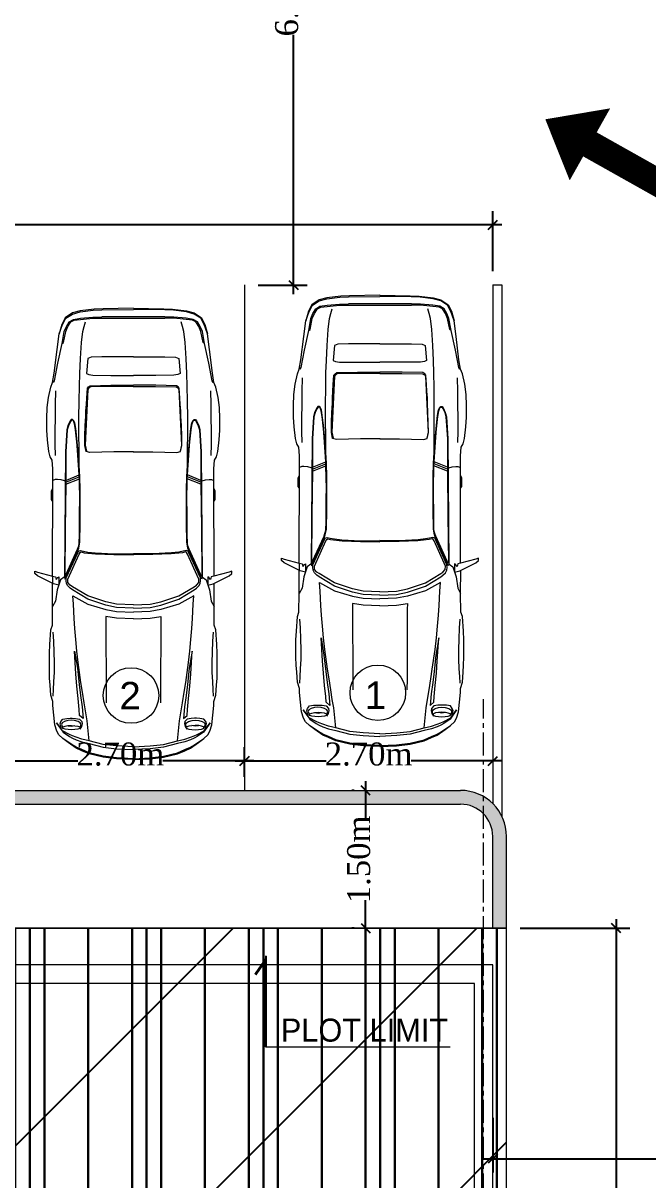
# Model space of a CAD drawing. Header units: millimetres. Extents: x -9083 to 924194, y -232449 to 321637.
# Drawn here: x 651279 to 658074, y 248360 to 260947 of the extents above; entities that cross this region are included whole.
import ezdxf

# ---------------------------------------------------------------- set-up
doc = ezdxf.new("R2010")
doc.units = ezdxf.units.MM
doc.header["$LTSCALE"] = 400
doc.header["$MEASUREMENT"] = 0
doc.header["$PDMODE"] = 3
doc.linetypes.add('CENTER', pattern=[2, 1.25, -0.25, 0.25, -0.25])
doc.linetypes.add('HIDDEN', pattern=[0.375, 0.25, -0.125])
doc.layers.get('0').update_dxf_attribs({"lineweight": 0, "true_color": 0xff1414})
doc.layers.get('Defpoints').update_dxf_attribs({"color": 8, "lineweight": 5})
for name, color, linetype, lineweight in [('A-TEXT', 7, 'Continuous', 0), ('AR-AXIS', 252, 'CENTER', 20), ('AR-dim-in', 134, 'Continuous', 0), ('AR-Parapet', 2, 'Continuous', 18), ('AR-PlotLimit', 30, 'HIDDEN', 0), ('AR-WALL', 1, 'Continuous', 30), ('DIM-OUT', 3, 'Continuous', 5), ('HATCH', 15, 'Continuous', 0), ('LANDSCAPE', 251, 'Continuous', 0), ('P-Furniture', 8, 'Continuous', 5), ('P-visible0', 111, 'Continuous', 18)]:
    doc.layers.add(name, color=color, linetype=linetype, lineweight=lineweight)
doc.layers.add('HACH', color=8, linetype='Continuous')
doc.styles.add('FIRAS TEXT', font='arial.ttf')
doc.styles.add('ms-100', font='simplex.shx', dxfattribs={"width": 0.8})
doc.styles.add('ROMAN', font='times.ttf')
doc.styles.get("Standard").update_dxf_attribs({"font": 'GOTHIC.TTF', "height": 220})
doc.dimstyles.new('ms-100', dxfattribs={"dimtxt": 0.4, "dimasz": 0.1, "dimexe": 0.1, "dimexo": 0.1, "dimgap": 0, "dimtad": 0, "dimdec": 0, "dimlfac": 100, "dimdsep": 46, "dimtxsty": 'ms-100', "dimblk": 'OPEN90', "dimcen": 0.15, "dimdle": 0.1, "dimse1": 1, "dimse2": 1, "dimclrd": 250, "dimclre": 250, "dimadec": 0, "dimazin": 0, "dimtfac": 1, "dimtdec": 0, "dimtix": 1, "dimtmove": 1, "dimatfit": 3, "dimldrblk": 'ARCHTICK', "dimfxl": 1, "dimtolj": 1, "dimtzin": 0, "dimlwd": -1, "dimlwe": -1, "dimarcsym": 0})
doc.dimstyles.new('SITE DIM', dxfattribs={"dimscale": 0, "dimtxt": 250, "dimasz": 100, "dimexe": 150, "dimexo": 150, "dimgap": 0, "dimtad": 0, "dimlfac": 0.001, "dimzin": 0, "dimdsep": 46, "dimtxsty": 'ROMAN', "dimblk": 'OBLIQUE', "dimcen": 150, "dimdle": 100, "dimclrd": 1, "dimclre": 1, "dimclrt": 3, "dimadec": 0, "dimazin": 0, "dimtfac": 100, "dimtix": 1, "dimtofl": 0, "dimtmove": 0, "dimatfit": 0, "dimldrblk": 'OBLIQUE', "dimfxl": 150, "dimtvp": 0.285714, "dimtolj": 1, "dimtzin": 0, "dimarcsym": 0})

# ---------------------------------------------------------------- blocks, each defined once
blk = doc.blocks.new('GRIDE.2')
at = {"layer": 'AR-WALL', "linetype": 'Continuous'}
h = blk.add_hatch(dxfattribs=at)
h.set_pattern_fill('PLASTI', color=251, scale=0.2, angle=90)
h.set_pattern_definition([(90, (0, 0), (-1.27, 8e-17), []), (90, (-0.1588, 1e-17), (-1.27, 8e-17), []), (90, (-0.3175, 2e-17), (-1.27, 8e-17), []), (90, (-0.7938, 5e-17), (-1.27, 8e-17), [])])
h.paths.add_polyline_path([(114992.907, -15219.108), (114944.007, -15219.108), (114944.007, -15227.727), (114992.907, -15227.727)])
h.paths.add_polyline_path([(114944.007, -15228.127), (114992.907, -15228.127), (114992.907, -15236.645), (114944.007, -15236.645)])
at = {"layer": 'AR-dim-in', "linetype": 'Continuous'}
blk.add_lwpolyline([(114992.907, -15219.108), (114944.007, -15219.108), (114944.007, -15236.645), (114992.907, -15236.645)], close=True, dxfattribs=at)
at = {"layer": 'AR-Parapet', "color": 1, "linetype": 'Continuous'}
for points in [[(114992.757, -15219.508), (114944.157, -15219.508), (114944.157, -15236.245), (114992.757, -15236.245)], [(114992.557, -15219.708), (114944.357, -15219.708), (114944.357, -15236.045), (114992.557, -15236.045)]]:
    blk.add_lwpolyline(points, close=True, dxfattribs=at)
blk = doc.blocks.new('_Oblique')
at = {"color": 0, "linetype": 'ByBlock', "lineweight": -2}
blk.add_line((-0.5, -0.5), (0.5, 0.5), dxfattribs=at)
blk = doc.blocks.new('*D196')
at = {"layer": 'Defpoints', "color": 0, "transparency": 16777216}
for p in [(656387, 249186), (662387, 249186), (662387, 248590)]:
    blk.add_point(p, dxfattribs=at)
at = {"layer": 'DIM-OUT', "color": 1, "lineweight": -2, "transparency": 16777216}
for p, q in [((656387, 249036), (656387, 248440)), ((662387, 249036), (662387, 248440)), ((656287, 248590), (658929, 248590)), ((662487, 248590), (659845, 248590))]:
    blk.add_line(p, q, dxfattribs=at)
at = {"layer": 'DIM-OUT', "color": 1, "lineweight": -2, "transparency": 16777216, "xscale": 100, "yscale": 100, "zscale": 100, "rotation": 180}
blk.add_blockref('_Oblique', (656387, 248590), dxfattribs=at)
at = {"layer": 'DIM-OUT', "color": 1, "lineweight": -2, "transparency": 16777216, "xscale": 100, "yscale": 100, "zscale": 100}
blk.add_blockref('_Oblique', (662387, 248590), dxfattribs=at)
at = {"layer": 'DIM-OUT', "color": 3, "transparency": 16777216, "insert": (659387, 248663), "char_height": 250, "attachment_point": 5, "style": 'ROMAN'}
blk.add_mtext('\\A1;6.00m', dxfattribs=at)
blk = doc.blocks.new('*D219')
at = {"layer": 'Defpoints', "color": 0, "transparency": 16777216}
for p in [(656537, 251098), (657729, 251098), (656537, 233561)]:
    blk.add_point(p, dxfattribs=at)
at = {"layer": 'DIM-OUT', "color": 1, "lineweight": -2, "transparency": 16777216}
for p, q in [((657729, 251198), (657729, 242865)), ((656687, 251098), (657879, 251098)), ((657729, 233461), (657729, 241793)), ((656687, 233561), (657879, 233561))]:
    blk.add_line(p, q, dxfattribs=at)
at = {"layer": 'DIM-OUT', "color": 1, "lineweight": -2, "transparency": 16777216, "xscale": 100, "yscale": 100, "zscale": 100}
for p, rotation in [((657729, 251098), 90), ((657729, 233561), 270)]:
    blk.add_blockref('_Oblique', p, dxfattribs=dict(at, rotation=rotation))
at = {"layer": 'DIM-OUT', "color": 3, "transparency": 16777216, "insert": (657656, 242329), "char_height": 250, "attachment_point": 5, "rotation": 90, "style": 'ROMAN'}
blk.add_mtext('\\A1;17.54m', dxfattribs=at)
blk = doc.blocks.new('CAR-10P')
at = {"layer": 'P-Furniture', "linetype": 'ByBlock'}
for p, q in [((-1.432, 1.5723), (-1.3635, 1.7093)), ((-1.3324, 1.7093), (-1.367, 1.5789)), ((-1.3635, 1.7093), (-1.3436, 1.7319)), ((-1.3436, 1.7319), (-1.3238, 1.7319)), ((-1.3238, 1.7319), (-1.3324, 1.7093)), ((-2.4358, 1.5781), (-2.3817, 1.5949)), ((-2.3817, 1.5949), (-2.2961, 1.5999)), ((-2.2961, 1.5999), (-2.2361, 1.6046)), ((-2.2361, 1.6046), (-2.168, 1.6073)), ((-2.168, 1.6073), (-2.1022, 1.6073)), ((-2.1022, 1.6073), (-2.0224, 1.6073)), ((-2.0224, 1.6073), (-1.9481, 1.6027)), ((-1.9481, 1.6027), (-1.8228, 1.5949)), ((-1.8228, 1.5949), (-1.7854, 1.5817)), ((-1.7854, 1.5817), (-1.6258, 1.5793)), ((-1.6258, 1.5793), (-1.4285, 1.5797)), ((-0.7275, 1.5785), (-0.7131, 1.5898)), ((-0.7131, 1.5898), (-0.6392, 1.5898)), ((-0.6392, 1.5898), (-0.6162, 1.5785)), ((-0.45, 1.5781), (-0.3768, 1.5836)), ((-0.3768, 1.5836), (-0.348, 1.6007)), ((-0.348, 1.6007), (-0.3025, 1.612)), ((-0.3025, 1.612), (-0.2028, 1.6237)), ((-0.2028, 1.6237), (-0.1199, 1.6291)), ((-0.1199, 1.6291), (-0.0203, 1.6291)), ((-0.0203, 1.6291), (0.0739, 1.6264)), ((0.0739, 1.6264), (0.1595, 1.6151)), ((0.1595, 1.6151), (0.2479, 1.5953)), ((0.2479, 1.5953), (0.288, 1.5789)), ((-2.8067, 1.4127), (-2.7526, 1.4925)), ((-2.7869, 1.4466), (-2.7526, 1.4925)), ((-2.7526, 1.4925), (-2.7211, 1.5268)), ((-2.6985, 1.4902), (-2.7355, 1.4357)), ((-2.7211, 1.5268), (-2.69, 1.5439)), ((-2.7184, 1.4357), (-2.6868, 1.4952)), ((-2.618, 1.5451), (-2.6985, 1.4902)), ((-2.69, 1.5439), (-2.6355, 1.561)), ((-2.6868, 1.4952), (-2.618, 1.5451)), ((-2.6728, 1.5038), (-2.6499, 1.5096)), ((-2.6717, 1.4727), (-2.6658, 1.4894)), ((-2.6658, 1.4894), (-2.6584, 1.4952)), ((-2.6316, 1.5034), (-2.6584, 1.4952)), ((-2.6584, 1.4952), (-2.6518, 1.4894)), ((-2.6518, 1.4894), (-2.6456, 1.4727)), ((-2.6499, 1.5096), (-2.6269, 1.5151)), ((-2.6355, 1.561), (-2.4701, 1.5781)), ((-2.6172, 1.4968), (-2.6316, 1.5034)), ((-2.6269, 1.5151), (-2.6078, 1.5081)), ((-2.6059, 1.477), (-2.6172, 1.4968)), ((-2.6078, 1.5081), (-2.5853, 1.4925)), ((-2.5853, 1.4925), (-2.5794, 1.4583)), ((-2.4701, 1.5781), (-2.4358, 1.5781)), ((-2.3903, 1.5743), (-2.3334, 1.5715)), ((-2.3334, 1.5715), (-2.2677, 1.5676)), ((-2.2677, 1.5676), (-2.1851, 1.5637)), ((-2.1851, 1.5637), (-2.1022, 1.563)), ((-2.1022, 1.563), (-2.0151, 1.5669)), ((-2.0151, 1.5669), (-1.9197, 1.5696)), ((-1.9197, 1.5696), (-1.8446, 1.575)), ((-1.5803, 1.5552), (-1.6258, 1.5793)), ((-1.4834, 1.54), (-1.5803, 1.5552)), ((-1.3977, 1.5112), (-1.4834, 1.54)), ((-1.4433, 1.5268), (-1.432, 1.5723)), ((-1.3721, 1.5268), (-1.4433, 1.5268)), ((-1.3748, 1.4805), (-1.3977, 1.5112)), ((-1.3728, 1.5552), (-1.395, 1.5493)), ((-1.395, 1.5493), (-1.3783, 1.5357)), ((-1.3783, 1.5357), (-1.3721, 1.5268)), ((-1.367, 1.5789), (-1.3728, 1.5552)), ((-1.367, 1.5793), (-0.5508, 1.5778)), ((-0.7334, 1.5785), (-0.7275, 1.5785)), ((-0.6162, 1.5785), (-0.5851, 1.5785)), ((-0.5535, 1.4781), (-0.545, 1.5069)), ((-0.5508, 1.5778), (-0.45, 1.5781)), ((-0.5422, 1.5564), (-0.5508, 1.5778)), ((-0.545, 1.5069), (-0.5422, 1.5388)), ((-0.5422, 1.5388), (-0.5422, 1.5564)), ((-0.3375, 1.5546), (-0.2433, 1.5577)), ((-0.2433, 1.5577), (-0.1266, 1.5577)), ((-0.1266, 1.5577), (-0.0152, 1.5546)), ((-0.0152, 1.5546), (0.1, 1.5546)), ((0.1, 1.5546), (0.2156, 1.5515)), ((0.288, 1.5789), (0.3678, 1.5649)), ((0.288, 1.5711), (0.302, 1.5634)), ((0.302, 1.5634), (0.4522, 1.5349)), ((0.3678, 1.5649), (0.5674, 1.5416)), ((0.4522, 1.5349), (0.6188, 1.4972)), ((0.5674, 1.5416), (0.7013, 1.5237)), ((0.6188, 1.4972), (0.7216, 1.4797)), ((0.6188, 1.4972), (0.6274, 1.4875)), ((0.6274, 1.4875), (0.7216, 1.468)), ((0.7013, 1.5237), (0.7811, 1.496)), ((0.7828, 1.5013), (0.7013, 1.5237)), ((0.7811, 1.496), (0.8348, 1.4672)), ((0.8383, 1.4727), (0.7828, 1.5013)), ((-2.834, 1.3785), (-2.7869, 1.4466)), ((-2.8254, 1.3785), (-2.8067, 1.4127)), ((-2.7499, 1.4104), (-2.7639, 1.3789)), ((-2.7355, 1.4357), (-2.7499, 1.4104)), ((-2.7413, 1.3789), (-2.7297, 1.4104)), ((-2.7297, 1.4104), (-2.7184, 1.4357)), ((-2.6771, 1.4182), (-2.6759, 1.4478)), ((-2.6759, 1.389), (-2.6771, 1.4182)), ((-2.6759, 1.4478), (-2.6717, 1.4727)), ((-2.6717, 1.3637), (-2.6759, 1.389)), ((-2.6425, 1.4478), (-2.6464, 1.4182)), ((-2.6464, 1.4182), (-2.6413, 1.3894)), ((-2.6456, 1.4727), (-2.6417, 1.4501)), ((-2.6425, 1.389), (-2.6452, 1.3656)), ((-2.6398, 1.4182), (-2.6425, 1.389)), ((-2.6417, 1.4501), (-2.6398, 1.4182)), ((-2.5981, 1.4482), (-2.6059, 1.477)), ((-2.6059, 1.3625), (-2.5981, 1.3913)), ((-2.5954, 1.4197), (-2.5981, 1.4482)), ((-2.5981, 1.3913), (-2.5954, 1.4197)), ((-2.5794, 1.3839), (-2.5853, 1.3497)), ((-2.5794, 1.4583), (-2.5783, 1.4299)), ((-2.5783, 1.4127), (-2.5794, 1.3839)), ((-2.5783, 1.4299), (-2.5783, 1.4127)), ((-2.1995, 1.38), (-2.0053, 1.3929)), ((-2.0053, 1.3929), (-2.1509, 1.3684)), ((-1.9053, 1.3812), (-1.8115, 1.3898)), ((-1.8115, 1.3898), (-1.7286, 1.3956)), ((-1.7286, 1.3956), (-1.6052, 1.4011)), ((-1.6052, 1.4011), (-1.5332, 1.4069)), ((-1.5332, 1.4069), (-1.604, 1.2788)), ((-1.5624, 1.2788), (-1.4834, 1.4096)), ((-1.5336, 1.2788), (-1.4557, 1.4096)), ((-1.4834, 1.4096), (-1.4698, 1.4283)), ((-1.4698, 1.4283), (-1.4491, 1.4497)), ((-1.4557, 1.4096), (-1.4433, 1.4283)), ((-1.4491, 1.4497), (-1.4277, 1.4614)), ((-1.4433, 1.4283), (-1.4203, 1.4482)), ((-1.4277, 1.4614), (-1.4051, 1.4633)), ((-1.4203, 1.4482), (-1.3911, 1.4501)), ((-1.4051, 1.4633), (-1.3806, 1.4626)), ((-1.3911, 1.4501), (-1.1775, 1.3532)), ((-1.3748, 1.4781), (-1.3907, 1.4723)), ((-1.3907, 1.4723), (-1.3686, 1.4649)), ((-1.3806, 1.4626), (-1.1658, 1.3649)), ((-0.3052, 1.4699), (-1.3748, 1.4781)), ((-1.3623, 1.4754), (-1.3709, 1.4723)), ((-1.3709, 1.4723), (-1.3483, 1.4649)), ((-1.3686, 1.4649), (-1.156, 1.368)), ((-0.9579, 1.4711), (-1.3623, 1.4754)), ((-1.3483, 1.4649), (-1.1358, 1.368)), ((-0.5819, 1.4668), (-0.9579, 1.4711)), ((-0.5535, 1.4668), (-0.5819, 1.4668)), ((-0.5819, 1.4668), (-0.5356, 1.3512)), ((-0.5652, 1.4668), (-0.5189, 1.352)), ((-0.5535, 1.4668), (-0.5535, 1.4781)), ((-0.3052, 1.4672), (-0.5535, 1.4668)), ((-0.5485, 1.4668), (-0.5025, 1.3528)), ((-0.1172, 1.4575), (-0.3052, 1.4699)), ((-0.1168, 1.454), (-0.3052, 1.4672)), ((-0.1951, 1.3761), (-0.1164, 1.3839)), ((-0.1876, 1.3732), (-0.1058, 1.3826)), ((-0.0806, 1.4485), (-0.1172, 1.4575)), ((-0.0822, 1.4443), (-0.1168, 1.454)), ((-0.1164, 1.3839), (-0.0654, 1.3921)), ((-0.1058, 1.3826), (-0.0572, 1.3909)), ((-0.0456, 1.4264), (-0.0822, 1.4443)), ((-0.0417, 1.4295), (-0.0806, 1.4485)), ((-0.0654, 1.3921), (-0.0409, 1.4011)), ((-0.0572, 1.3909), (-0.0366, 1.4011)), ((-0.0355, 1.4178), (-0.0456, 1.4264)), ((-0.03, 1.4205), (-0.0417, 1.4295)), ((-0.0409, 1.4011), (-0.0351, 1.4084)), ((-0.0366, 1.4011), (-0.0289, 1.4088)), ((-0.0351, 1.4084), (-0.0355, 1.4178)), ((-0.0289, 1.4088), (-0.03, 1.4205)), ((0.7216, 1.4797), (0.764, 1.4622)), ((0.7216, 1.468), (0.764, 1.4505)), ((0.764, 1.4622), (0.8041, 1.438)), ((0.764, 1.4505), (0.8041, 1.4248)), ((0.8041, 1.438), (0.8255, 1.4026)), ((0.8041, 1.4248), (0.8185, 1.3956)), ((0.8185, 1.3956), (0.8347, 1.2368)), ((0.8255, 1.4026), (0.8364, 1.3423)), ((0.8348, 1.4672), (0.8714, 1.4096)), ((0.88, 1.4096), (0.8383, 1.4727)), ((0.8714, 1.4096), (0.8893, 1.345)), ((0.8979, 1.345), (0.88, 1.4096)), ((-2.8822, 1.2672), (-2.8554, 1.3298)), ((-2.8737, 1.2672), (-2.8468, 1.3298)), ((-2.8554, 1.3298), (-2.834, 1.3785)), ((-2.8468, 1.3298), (-2.8254, 1.3785)), ((-2.7795, 1.3302), (-2.7954, 1.2676)), ((-2.7639, 1.3789), (-2.7795, 1.3302)), ((-2.7725, 1.2676), (-2.7569, 1.3302)), ((-2.7725, 1.2676), (-2.602, 1.2855)), ((-2.7569, 1.3302), (-2.7413, 1.3789)), ((-2.6499, 1.3326), (-2.6728, 1.347)), ((-2.6658, 1.3481), (-2.6717, 1.3637)), ((-2.6584, 1.3431), (-2.6658, 1.3481)), ((-2.6514, 1.3485), (-2.6584, 1.3431)), ((-2.6584, 1.3431), (-2.6401, 1.3384)), ((-2.6452, 1.3656), (-2.6514, 1.3485)), ((-2.6269, 1.3271), (-2.6499, 1.3326)), ((-2.6401, 1.3384), (-2.6316, 1.3368)), ((-2.6316, 1.3368), (-2.6172, 1.3442)), ((-2.6078, 1.3294), (-2.6269, 1.3271)), ((-2.6172, 1.3442), (-2.6059, 1.3625)), ((-2.5853, 1.3497), (-2.6078, 1.3294)), ((-2.602, 1.2855), (-2.5315, 1.2971)), ((-2.5802, 1.3182), (-2.5545, 1.3493)), ((-2.4825, 1.3283), (-2.5802, 1.3182)), ((-2.5545, 1.3493), (-2.5039, 1.3536)), ((-2.5315, 1.2971), (-2.4471, 1.3104)), ((-2.5039, 1.3536), (-2.4113, 1.3625)), ((-2.3848, 1.3407), (-2.4825, 1.3283)), ((-2.4471, 1.3104), (-2.3552, 1.324)), ((-2.4113, 1.3625), (-2.3054, 1.3726)), ((-2.2902, 1.352), (-2.3848, 1.3407)), ((-2.3552, 1.324), (-2.2727, 1.3376)), ((-2.3054, 1.3726), (-2.1995, 1.38)), ((-2.1509, 1.3684), (-2.2902, 1.352)), ((-2.2727, 1.3376), (-2.1022, 1.3606)), ((-2.1022, 1.3606), (-2.0053, 1.3719)), ((-2.0053, 1.3719), (-1.9053, 1.3812)), ((-1.1775, 1.3532), (-1.1646, 1.3454)), ((-1.1662, 1.3115), (-1.1763, 1.2138)), ((-1.1595, 1.3349), (-1.1662, 1.3115)), ((-1.1658, 1.3649), (-1.1529, 1.3582)), ((-1.1646, 1.3454), (-1.1595, 1.3349)), ((-1.1529, 1.3146), (-1.1599, 1.2788)), ((-1.156, 1.368), (-1.1416, 1.3625)), ((-1.1529, 1.3582), (-1.1475, 1.3415)), ((-1.1475, 1.3415), (-1.1529, 1.3146)), ((-1.1416, 1.3625), (-1.1261, 1.3571)), ((-1.1358, 1.368), (-1.1214, 1.3625)), ((-1.1261, 1.3571), (-1.0766, 1.3481)), ((-1.1214, 1.3625), (-1.1058, 1.3571)), ((-1.1058, 1.3571), (-1.0848, 1.3516)), ((-1.0848, 1.3516), (-1.0113, 1.3493)), ((-1.0766, 1.3481), (-0.9128, 1.3442)), ((-1.0113, 1.3493), (-0.9132, 1.3493)), ((-0.9132, 1.3493), (-0.8092, 1.3489)), ((-0.9128, 1.3442), (-0.7334, 1.3442)), ((-0.8092, 1.3489), (-0.733, 1.3481)), ((-0.7334, 1.3442), (-0.6259, 1.3442)), ((-0.733, 1.3481), (-0.5356, 1.3512)), ((-0.6259, 1.3442), (-0.5169, 1.3471)), ((-0.5356, 1.3512), (-0.5022, 1.3528)), ((-0.5169, 1.3471), (-0.4224, 1.3536)), ((-0.5022, 1.3528), (-0.334, 1.3641)), ((-0.4224, 1.3536), (-0.334, 1.3594)), ((-0.4224, 1.3536), (-0.0145, 1.3543)), ((-0.334, 1.3641), (-0.2511, 1.3699)), ((-0.334, 1.3594), (-0.2517, 1.3677)), ((-0.311, 1.2617), (-0.3025, 1.2944)), ((-0.3025, 1.2944), (-0.2515, 1.3049)), ((-0.2476, 1.3018), (-0.2986, 1.2913)), ((-0.2517, 1.3677), (-0.1876, 1.3732)), ((-0.2515, 1.3049), (-0.1698, 1.3034)), ((-0.2511, 1.3699), (-0.1951, 1.3761)), ((0.2284, 1.28), (-0.2476, 1.3018)), ((-0.1698, 1.3034), (-0.081, 1.3006)), ((-0.081, 1.3006), (-0.0024, 1.2967)), ((-0.0145, 1.3543), (0.1311, 1.3528)), ((-0.0024, 1.2967), (0.0431, 1.2952)), ((0.0431, 1.2952), (0.1019, 1.2917)), ((0.1019, 1.2917), (0.1541, 1.2886)), ((0.1311, 1.3528), (0.2564, 1.3512)), ((0.1541, 1.2886), (0.2381, 1.2831)), ((0.2564, 1.3512), (0.3631, 1.3466)), ((0.3627, 1.289), (0.3541, 1.2707)), ((0.4915, 1.2777), (0.3627, 1.289)), ((0.3631, 1.3466), (0.4911, 1.3407)), ((0.4911, 1.3407), (0.6274, 1.3329)), ((0.6274, 1.3329), (0.7216, 1.3209)), ((0.7216, 1.3209), (0.764, 1.3111)), ((0.764, 1.3111), (0.8041, 1.2995)), ((0.8364, 1.3423), (0.8434, 1.2356)), ((0.8893, 1.345), (0.9033, 1.2325)), ((0.9127, 1.224), (0.8979, 1.345)), ((-2.9122, 1.1473), (-2.8822, 1.2672)), ((-2.9036, 1.1473), (-2.8737, 1.2672)), ((-2.7954, 1.2676), (-2.8254, 1.1477)), ((-2.8024, 1.1477), (-2.7725, 1.2676)), ((-1.604, 1.2788), (-1.6496, 1.1247)), ((-1.6138, 1.1247), (-1.5624, 1.2788)), ((-1.585, 1.1247), (-1.5336, 1.2788)), ((-1.1763, 1.2138), (-1.1825, 1.0558)), ((-1.1673, 1.2158), (-1.1755, 1.0558)), ((-1.1599, 1.2788), (-1.1673, 1.2158)), ((-0.3056, 1.0562), (-0.311, 1.2617)), ((0.2405, 1.2703), (0.2284, 1.28)), ((0.2381, 1.2831), (0.2502, 1.273)), ((0.2494, 1.2547), (0.2405, 1.2703)), ((0.2514, 1.0788), (0.2494, 1.2547)), ((0.2502, 1.273), (0.2596, 1.2578)), ((0.2596, 1.2578), (0.2627, 1.0815)), ((0.3483, 1.236), (0.3475, 1.0815)), ((0.3541, 1.2707), (0.3483, 1.236)), ((0.5024, 1.25), (0.4915, 1.2777)), ((0.5055, 1.1586), (0.5024, 1.25)), ((0.8347, 1.2368), (0.8357, 1.1597)), ((0.8434, 1.2356), (0.8461, 1.159)), ((0.9033, 1.2325), (0.9064, 1.1582)), ((0.9158, 1.1496), (0.9127, 1.224)), ((-2.9251, 1.0332), (-2.9122, 1.1473)), ((-2.9165, 1.0332), (-2.9036, 1.1473)), ((-2.8254, 1.1477), (-2.8383, 1.0336)), ((-2.8153, 1.0336), (-2.8024, 1.1477)), ((-2.3552, 1.1224), (-2.4471, 1.1212)), ((-1.7632, 1.1243), (-2.3552, 1.1224)), ((-1.7111, 1.1247), (-1.7632, 1.1243)), ((-1.7251, 1.0332), (-1.7111, 1.1247)), ((-1.6496, 1.1247), (-1.6667, 1.0332)), ((-1.6336, 1.0332), (-1.6138, 1.1247)), ((-1.6048, 1.0332), (-1.585, 1.1247)), ((0.5055, 0.8908), (0.5055, 1.1586)), ((0.8357, 0.6219), (0.8357, 1.1597)), ((0.8461, 1.159), (0.8461, 0.6226)), ((0.9064, 1.1582), (0.9095, 0.8908)), ((0.9208, 0.8912), (0.9158, 1.1496)), ((-2.9321, 0.8908), (-2.9251, 1.0332)), ((-2.9239, 0.8908), (-2.9165, 1.0332)), ((-2.8383, 1.0336), (-2.8453, 0.8908)), ((-2.8223, 0.8908), (-2.8153, 1.0336)), ((-1.7309, 0.8908), (-1.7251, 1.0332)), ((-1.6667, 1.0332), (-1.6725, 0.8908)), ((-1.6395, 0.8908), (-1.6336, 1.0332)), ((-1.6107, 0.8908), (-1.6048, 1.0332)), ((-1.1825, 1.0558), (-1.1837, 0.8908)), ((-1.1755, 1.0558), (-1.1747, 0.8908)), ((-0.3052, 0.8904), (-0.3056, 1.0562)), ((0.2514, 0.8904), (0.2514, 1.0788)), ((0.2627, 1.0815), (0.2627, 0.8908)), ((0.3475, 1.0815), (0.3475, 0.8908)), ((-2.9321, 0.8908), (-2.9251, 0.7483)), ((-2.9321, 0.8908), (-2.9321, 0.8908)), ((-2.9239, 0.8908), (-2.9165, 0.7483)), ((-2.8383, 0.7479), (-2.8453, 0.8908)), ((-2.8223, 0.8908), (-2.8153, 0.7479)), ((-1.7309, 0.8908), (-1.7251, 0.7483)), ((-1.6667, 0.7483), (-1.6725, 0.8908)), ((-1.6395, 0.8908), (-1.6336, 0.7483)), ((-1.6107, 0.8908), (-1.6048, 0.7483)), ((-1.1825, 0.7258), (-1.1837, 0.8908)), ((-1.1755, 0.7258), (-1.1747, 0.8908)), ((-0.3052, 0.8912), (-0.3056, 0.7254)), ((0.2514, 0.8912), (0.2514, 0.7028)), ((0.2627, 0.7001), (0.2627, 0.8908)), ((0.3475, 0.7001), (0.3475, 0.8908)), ((0.5055, 0.8908), (0.5055, 0.623)), ((0.9064, 0.6234), (0.9095, 0.8908)), ((0.9208, 0.8904), (0.9158, 0.632)), ((-2.9251, 0.7483), (-2.9122, 0.6343)), ((-2.9165, 0.7483), (-2.9036, 0.6343)), ((-2.8254, 0.6339), (-2.8383, 0.7479)), ((-2.8153, 0.7479), (-2.8024, 0.6339)), ((-1.7251, 0.7483), (-1.7111, 0.6569)), ((-1.6496, 0.6569), (-1.6667, 0.7483)), ((-1.6336, 0.7483), (-1.6138, 0.6569)), ((-1.6048, 0.7483), (-1.585, 0.6569)), ((-1.1763, 0.5677), (-1.1825, 0.7258)), ((-1.1673, 0.5658), (-1.1755, 0.7258)), ((-0.3056, 0.7254), (-0.311, 0.5199)), ((0.2514, 0.7028), (0.2494, 0.5269)), ((0.2596, 0.5238), (0.2627, 0.7001)), ((0.3483, 0.5455), (0.3475, 0.7001)), ((-2.9122, 0.6343), (-2.8822, 0.5144)), ((-2.9036, 0.6343), (-2.8737, 0.5144)), ((-2.7954, 0.514), (-2.8254, 0.6339)), ((-2.8024, 0.6339), (-2.7725, 0.514)), ((-2.3552, 0.6592), (-2.4471, 0.6604)), ((-1.7632, 0.6573), (-2.3552, 0.6592)), ((-1.7111, 0.6569), (-1.7632, 0.6573)), ((-1.604, 0.5027), (-1.6496, 0.6569)), ((-1.6138, 0.6569), (-1.5624, 0.5027)), ((-1.585, 0.6569), (-1.5336, 0.5027)), ((0.5055, 0.623), (0.5024, 0.5315)), ((0.8347, 0.5448), (0.8357, 0.6219)), ((0.8434, 0.5459), (0.8461, 0.6226)), ((0.9033, 0.5491), (0.9064, 0.6234)), ((0.9158, 0.632), (0.9127, 0.5576)), ((-2.8822, 0.5144), (-2.8554, 0.4517)), ((-2.8737, 0.5144), (-2.8468, 0.4517)), ((-2.7795, 0.4514), (-2.7954, 0.514)), ((-2.7725, 0.514), (-2.602, 0.4961)), ((-2.7725, 0.514), (-2.7569, 0.4514)), ((-2.602, 0.4961), (-2.5315, 0.4844)), ((-1.5332, 0.3747), (-1.604, 0.5027)), ((-1.5624, 0.5027), (-1.4834, 0.372)), ((-1.5336, 0.5027), (-1.4557, 0.372)), ((-1.1662, 0.47), (-1.1763, 0.5677)), ((-1.1599, 0.5027), (-1.1673, 0.5658)), ((-1.1529, 0.4669), (-1.1599, 0.5027)), ((-0.311, 0.5199), (-0.3025, 0.4872)), ((0.2284, 0.5016), (-0.2476, 0.4798)), ((0.1541, 0.493), (0.2381, 0.4985)), ((0.2405, 0.5113), (0.2284, 0.5016)), ((0.2381, 0.4985), (0.2502, 0.5086)), ((0.2494, 0.5269), (0.2405, 0.5113)), ((0.2502, 0.5086), (0.2596, 0.5238)), ((0.3541, 0.5109), (0.3483, 0.5455)), ((0.3627, 0.4926), (0.3541, 0.5109)), ((0.4915, 0.5039), (0.3627, 0.4926)), ((0.5024, 0.5315), (0.4915, 0.5039)), ((0.8185, 0.386), (0.8347, 0.5448)), ((0.8364, 0.4393), (0.8434, 0.5459)), ((0.8893, 0.4366), (0.9033, 0.5491)), ((0.9127, 0.5576), (0.8979, 0.4366)), ((-2.8554, 0.4517), (-2.834, 0.4031)), ((-2.8468, 0.4517), (-2.8254, 0.4031)), ((-2.834, 0.4031), (-2.7869, 0.335)), ((-2.8254, 0.4031), (-2.8067, 0.3688)), ((-2.7639, 0.4027), (-2.7795, 0.4514)), ((-2.7499, 0.3712), (-2.7639, 0.4027)), ((-2.7569, 0.4514), (-2.7413, 0.4027)), ((-2.7413, 0.4027), (-2.7297, 0.3712)), ((-2.6717, 0.4179), (-2.6759, 0.3926)), ((-2.6499, 0.449), (-2.6728, 0.4346)), ((-2.6658, 0.4335), (-2.6717, 0.4179)), ((-2.6584, 0.4385), (-2.6658, 0.4335)), ((-2.6584, 0.4385), (-2.6401, 0.4432)), ((-2.6514, 0.4331), (-2.6584, 0.4385)), ((-2.6452, 0.4159), (-2.6514, 0.4331)), ((-2.6269, 0.4545), (-2.6499, 0.449)), ((-2.6425, 0.3926), (-2.6452, 0.4159)), ((-2.6401, 0.4432), (-2.6316, 0.4447)), ((-2.6316, 0.4447), (-2.6172, 0.4373)), ((-2.6078, 0.4521), (-2.6269, 0.4545)), ((-2.6172, 0.4373), (-2.6059, 0.4191)), ((-2.5853, 0.4319), (-2.6078, 0.4521)), ((-2.6059, 0.4191), (-2.5981, 0.3902)), ((-2.5794, 0.3976), (-2.5853, 0.4319)), ((-2.5802, 0.4634), (-2.5545, 0.4323)), ((-2.4825, 0.4533), (-2.5802, 0.4634)), ((-2.5783, 0.3688), (-2.5794, 0.3976)), ((-2.5545, 0.4323), (-2.5039, 0.428)), ((-2.5315, 0.4844), (-2.4471, 0.4712)), ((-2.5039, 0.428), (-2.4113, 0.4191)), ((-2.3848, 0.4408), (-2.4825, 0.4533)), ((-2.4471, 0.4712), (-2.3552, 0.4576)), ((-2.4113, 0.4191), (-2.3054, 0.4089)), ((-2.2902, 0.4296), (-2.3848, 0.4408)), ((-2.3552, 0.4576), (-2.2727, 0.444)), ((-2.3054, 0.4089), (-2.1995, 0.4015)), ((-2.1509, 0.4132), (-2.2902, 0.4296)), ((-2.2727, 0.444), (-2.1022, 0.421)), ((-2.1995, 0.4015), (-2.0053, 0.3887)), ((-2.0053, 0.3887), (-2.1509, 0.4132)), ((-2.1022, 0.421), (-2.0053, 0.4097)), ((-2.0053, 0.4097), (-1.9053, 0.4004)), ((-1.9053, 0.4004), (-1.8115, 0.3918)), ((-1.3911, 0.3315), (-1.1775, 0.4284)), ((-1.3806, 0.319), (-1.1658, 0.4167)), ((-1.3686, 0.3167), (-1.156, 0.4136)), ((-1.3483, 0.3167), (-1.1358, 0.4136)), ((-1.1775, 0.4284), (-1.1646, 0.4362)), ((-1.1595, 0.4467), (-1.1662, 0.47)), ((-1.1658, 0.4167), (-1.1529, 0.4233)), ((-1.1646, 0.4362), (-1.1595, 0.4467)), ((-1.156, 0.4136), (-1.1416, 0.4191)), ((-1.1475, 0.4401), (-1.1529, 0.4669)), ((-1.1529, 0.4233), (-1.1475, 0.4401)), ((-1.1416, 0.4191), (-1.1261, 0.4245)), ((-1.1358, 0.4136), (-1.1214, 0.4191)), ((-1.1261, 0.4245), (-1.0766, 0.4335)), ((-1.1214, 0.4191), (-1.1058, 0.4245)), ((-1.1058, 0.4245), (-1.0848, 0.4299)), ((-1.0848, 0.4299), (-1.0113, 0.4323)), ((-1.0766, 0.4335), (-0.9128, 0.4373)), ((-1.0113, 0.4323), (-0.9132, 0.4323)), ((-0.9132, 0.4323), (-0.8092, 0.4327)), ((-0.9128, 0.4373), (-0.7334, 0.4373)), ((-0.8092, 0.4327), (-0.733, 0.4335)), ((-0.7334, 0.4373), (-0.6259, 0.4373)), ((-0.733, 0.4335), (-0.5356, 0.4303)), ((-0.6259, 0.4373), (-0.5169, 0.4344)), ((-0.5819, 0.3147), (-0.5356, 0.4303)), ((-0.5652, 0.3147), (-0.5189, 0.4296)), ((-0.5485, 0.3147), (-0.5025, 0.4288)), ((-0.5356, 0.4303), (-0.5022, 0.4288)), ((-0.5169, 0.4344), (-0.4224, 0.428)), ((-0.5022, 0.4288), (-0.334, 0.4175)), ((-0.4224, 0.428), (-0.0145, 0.4272)), ((-0.4224, 0.428), (-0.334, 0.4222)), ((-0.334, 0.4222), (-0.2517, 0.4138)), ((-0.334, 0.4175), (-0.2511, 0.4117)), ((-0.3025, 0.4872), (-0.2515, 0.4767)), ((-0.2476, 0.4798), (-0.2986, 0.4903)), ((-0.2517, 0.4138), (-0.1876, 0.4084)), ((-0.2515, 0.4767), (-0.1698, 0.4782)), ((-0.2511, 0.4117), (-0.1951, 0.4054)), ((-0.1951, 0.4054), (-0.1164, 0.3976)), ((-0.1876, 0.4084), (-0.1058, 0.3989)), ((-0.1698, 0.4782), (-0.081, 0.4809)), ((-0.1164, 0.3976), (-0.0654, 0.3895)), ((-0.1058, 0.3989), (-0.0572, 0.3907)), ((-0.081, 0.4809), (-0.0024, 0.4848)), ((-0.0145, 0.4272), (0.1311, 0.4288)), ((-0.0024, 0.4848), (0.0431, 0.4864)), ((0.0431, 0.4864), (0.1019, 0.4899)), ((0.1019, 0.4899), (0.1541, 0.493)), ((0.1311, 0.4288), (0.2564, 0.4303)), ((0.2564, 0.4303), (0.3631, 0.435)), ((0.3631, 0.435), (0.4911, 0.4408)), ((0.4911, 0.4408), (0.6274, 0.4486)), ((0.6274, 0.4486), (0.7216, 0.4607)), ((0.7216, 0.4607), (0.764, 0.4704)), ((0.764, 0.4704), (0.8041, 0.4821)), ((0.8255, 0.379), (0.8364, 0.4393)), ((0.8714, 0.372), (0.8893, 0.4366)), ((0.8979, 0.4366), (0.88, 0.372)), ((-2.8067, 0.3688), (-2.7526, 0.2891)), ((-2.7869, 0.335), (-2.7526, 0.2891)), ((-2.7355, 0.3459), (-2.7499, 0.3712)), ((-2.6985, 0.2914), (-2.7355, 0.3459)), ((-2.7297, 0.3712), (-2.7184, 0.3459)), ((-2.7184, 0.3459), (-2.6868, 0.2863)), ((-2.6759, 0.3926), (-2.6771, 0.3634)), ((-2.6771, 0.3634), (-2.6759, 0.3338)), ((-2.6759, 0.3338), (-2.6717, 0.3089)), ((-2.6717, 0.3089), (-2.6658, 0.2922)), ((-2.6518, 0.2922), (-2.6456, 0.3089)), ((-2.6464, 0.3634), (-2.6413, 0.3922)), ((-2.6425, 0.3338), (-2.6464, 0.3634)), ((-2.6456, 0.3089), (-2.6417, 0.3315)), ((-2.6398, 0.3634), (-2.6425, 0.3926)), ((-2.6417, 0.3315), (-2.6398, 0.3634)), ((-2.6059, 0.3046), (-2.6172, 0.2848)), ((-2.5981, 0.3334), (-2.6059, 0.3046)), ((-2.5981, 0.3902), (-2.5954, 0.3618)), ((-2.5954, 0.3618), (-2.5981, 0.3334)), ((-2.5853, 0.2891), (-2.5794, 0.3233)), ((-2.5794, 0.3233), (-2.5783, 0.3517)), ((-2.5783, 0.3517), (-2.5783, 0.3688)), ((-1.8115, 0.3918), (-1.7286, 0.386)), ((-1.7286, 0.386), (-1.6052, 0.3805)), ((-1.6052, 0.3805), (-1.5332, 0.3747)), ((-1.4834, 0.372), (-1.4698, 0.3533)), ((-1.4698, 0.3533), (-1.4491, 0.3319)), ((-1.4557, 0.372), (-1.4433, 0.3533)), ((-1.4491, 0.3319), (-1.4277, 0.3202)), ((-1.4433, 0.3533), (-1.4203, 0.3334)), ((-1.4277, 0.3202), (-1.4051, 0.3182)), ((-1.4203, 0.3334), (-1.3911, 0.3315)), ((-1.4051, 0.3182), (-1.3806, 0.319)), ((-1.3748, 0.3011), (-1.3977, 0.2704)), ((-1.3907, 0.3093), (-1.3686, 0.3167)), ((-1.3748, 0.3035), (-1.3907, 0.3093)), ((-0.3052, 0.3116), (-1.3748, 0.3035)), ((-1.3709, 0.3093), (-1.3483, 0.3167)), ((-1.3623, 0.3062), (-1.3709, 0.3093)), ((-0.9579, 0.3105), (-1.3623, 0.3062)), ((-0.5819, 0.3147), (-0.9579, 0.3105)), ((-0.5535, 0.3147), (-0.5819, 0.3147)), ((-0.3052, 0.3144), (-0.5535, 0.3147)), ((-0.5535, 0.3147), (-0.5535, 0.3035)), ((-0.5535, 0.3035), (-0.545, 0.2747)), ((-0.1168, 0.3276), (-0.3052, 0.3144)), ((-0.1172, 0.3241), (-0.3052, 0.3116)), ((-0.0806, 0.333), (-0.1172, 0.3241)), ((-0.0822, 0.3373), (-0.1168, 0.3276)), ((-0.0456, 0.3552), (-0.0822, 0.3373)), ((-0.0417, 0.3521), (-0.0806, 0.333)), ((-0.0654, 0.3895), (-0.0409, 0.3805)), ((-0.0572, 0.3907), (-0.0366, 0.3805)), ((-0.0355, 0.3638), (-0.0456, 0.3552)), ((-0.03, 0.3611), (-0.0417, 0.3521)), ((-0.0409, 0.3805), (-0.0351, 0.3731)), ((-0.0366, 0.3805), (-0.0289, 0.3727)), ((-0.0351, 0.3731), (-0.0355, 0.3638)), ((-0.0289, 0.3727), (-0.03, 0.3611)), ((0.6188, 0.2844), (0.7216, 0.3019)), ((0.6274, 0.2941), (0.7216, 0.3136)), ((0.7216, 0.3136), (0.764, 0.3311)), ((0.7216, 0.3019), (0.764, 0.3194)), ((0.764, 0.3311), (0.8041, 0.3568)), ((0.764, 0.3194), (0.8041, 0.3435)), ((0.7811, 0.2855), (0.8348, 0.3144)), ((0.8383, 0.3089), (0.7828, 0.2802)), ((0.8041, 0.3568), (0.8185, 0.386)), ((0.8041, 0.3435), (0.8255, 0.379)), ((0.8348, 0.3144), (0.8714, 0.372)), ((0.88, 0.372), (0.8383, 0.3089)), ((-2.7526, 0.2891), (-2.7211, 0.2548)), ((-2.7211, 0.2548), (-2.69, 0.2377)), ((-2.618, 0.2365), (-2.6985, 0.2914)), ((-2.69, 0.2377), (-2.6355, 0.2205)), ((-2.6868, 0.2863), (-2.618, 0.2365)), ((-2.6728, 0.2778), (-2.6499, 0.2719)), ((-2.6658, 0.2922), (-2.6584, 0.2863)), ((-2.6584, 0.2863), (-2.6518, 0.2922)), ((-2.6316, 0.2782), (-2.6584, 0.2863)), ((-2.6499, 0.2719), (-2.6269, 0.2665)), ((-2.6355, 0.2205), (-2.4701, 0.2034)), ((-2.6172, 0.2848), (-2.6316, 0.2782)), ((-2.6269, 0.2665), (-2.6078, 0.2735)), ((-2.6078, 0.2735), (-2.5853, 0.2891)), ((-2.4701, 0.2034), (-2.4358, 0.2034)), ((-2.4358, 0.2034), (-2.3817, 0.1867)), ((-2.3903, 0.2073), (-2.3334, 0.21)), ((-2.3334, 0.21), (-2.2677, 0.2139)), ((-2.2677, 0.2139), (-2.1851, 0.2178)), ((-2.1851, 0.2178), (-2.1022, 0.2186)), ((-2.1022, 0.2186), (-2.0151, 0.2147)), ((-2.0151, 0.2147), (-1.9197, 0.212)), ((-1.9197, 0.212), (-1.8446, 0.2065)), ((-1.8228, 0.1867), (-1.7854, 0.1999)), ((-1.7854, 0.1999), (-1.6258, 0.2023)), ((-1.5803, 0.2264), (-1.6258, 0.2023)), ((-1.6258, 0.2023), (-1.4285, 0.2019)), ((-1.4834, 0.2416), (-1.5803, 0.2264)), ((-1.3977, 0.2704), (-1.4834, 0.2416)), ((-1.4433, 0.2548), (-1.432, 0.2093)), ((-1.3721, 0.2548), (-1.4433, 0.2548)), ((-1.432, 0.2093), (-1.3635, 0.0723)), ((-1.367, 0.2023), (-1.4285, 0.2019)), ((-1.395, 0.2322), (-1.3783, 0.2458)), ((-1.3728, 0.2264), (-1.395, 0.2322)), ((-1.3783, 0.2458), (-1.3721, 0.2548)), ((-1.367, 0.2026), (-1.3728, 0.2264)), ((-1.367, 0.2023), (-0.5508, 0.2038)), ((-1.3324, 0.0723), (-1.367, 0.2026)), ((-0.7334, 0.203), (-0.7275, 0.203)), ((-0.7275, 0.203), (-0.7131, 0.1917)), ((-0.6392, 0.1917), (-0.6162, 0.203)), ((-0.6162, 0.203), (-0.5851, 0.203)), ((-0.5422, 0.2252), (-0.5508, 0.2038)), ((-0.5508, 0.2038), (-0.45, 0.2034)), ((-0.545, 0.2747), (-0.5422, 0.2427)), ((-0.5422, 0.2427), (-0.5422, 0.2252)), ((-0.45, 0.2034), (-0.3768, 0.198)), ((-0.3768, 0.198), (-0.348, 0.1808)), ((-0.3375, 0.227), (-0.2433, 0.2239)), ((-0.2433, 0.2239), (-0.1266, 0.2239)), ((-0.1266, 0.2239), (-0.0152, 0.227)), ((-0.0152, 0.227), (0.1, 0.227)), ((0.1, 0.227), (0.2156, 0.2301)), ((0.2479, 0.1863), (0.288, 0.2026)), ((0.288, 0.2104), (0.302, 0.2182)), ((0.288, 0.2026), (0.3678, 0.2167)), ((0.302, 0.2182), (0.4522, 0.2466)), ((0.3678, 0.2167), (0.5674, 0.24)), ((0.4522, 0.2466), (0.6188, 0.2844)), ((0.5674, 0.24), (0.7013, 0.2579)), ((0.6188, 0.2844), (0.6274, 0.2941)), ((0.7013, 0.2579), (0.7811, 0.2855)), ((0.7828, 0.2802), (0.7013, 0.2579)), ((-2.3817, 0.1867), (-2.2961, 0.1816)), ((-2.2961, 0.1816), (-2.2361, 0.177)), ((-2.2361, 0.177), (-2.168, 0.1742)), ((-2.168, 0.1742), (-2.1022, 0.1742)), ((-2.1022, 0.1742), (-2.0224, 0.1742)), ((-2.0224, 0.1742), (-1.9481, 0.1789)), ((-1.9481, 0.1789), (-1.8228, 0.1867)), ((-0.7131, 0.1917), (-0.6392, 0.1917)), ((-0.348, 0.1808), (-0.3025, 0.1696)), ((-0.3025, 0.1696), (-0.2028, 0.1579)), ((-0.2028, 0.1579), (-0.1199, 0.1524)), ((-0.1199, 0.1524), (-0.0203, 0.1524)), ((-0.0203, 0.1524), (0.0739, 0.1552)), ((0.0739, 0.1552), (0.1595, 0.1664)), ((0.1595, 0.1664), (0.2479, 0.1863)), ((-1.3635, 0.0723), (-1.3436, 0.0497)), ((-1.3436, 0.0497), (-1.3238, 0.0497)), ((-1.3238, 0.0497), (-1.3324, 0.0723))]:
    blk.add_line(p, q, dxfattribs=at)
blk = doc.blocks.new('_Open90')
at = {"color": 0, "linetype": 'ByBlock', "lineweight": -2}
for p, q in [((0, 0), (-1, 0)), ((-0.5, 0.5), (0, 0)), ((0, 0), (-0.5, -0.5))]:
    blk.add_line(p, q, dxfattribs=at)
blk = doc.blocks.new('*D284')
at = {"layer": 'Defpoints', "color": 0, "transparency": 16777216}
for p in [(653687, 252918), (656387, 252918), (656387, 252918)]:
    blk.add_point(p, dxfattribs=at)
at = {"layer": 'DIM-OUT', "color": 1, "lineweight": -2, "transparency": 16777216}
for p, q in [((653587, 252918), (654575, 252918)), ((656487, 252918), (655499, 252918))]:
    blk.add_line(p, q, dxfattribs=at)
at = {"layer": 'DIM-OUT', "color": 1, "lineweight": -2, "transparency": 16777216, "xscale": 100, "yscale": 100, "zscale": 100, "rotation": 180}
blk.add_blockref('_Oblique', (653687, 252918), dxfattribs=at)
at = {"layer": 'DIM-OUT', "color": 1, "lineweight": -2, "transparency": 16777216, "xscale": 100, "yscale": 100, "zscale": 100}
blk.add_blockref('_Oblique', (656387, 252918), dxfattribs=at)
at = {"layer": 'DIM-OUT', "color": 3, "transparency": 16777216, "insert": (655037, 252991), "char_height": 250, "attachment_point": 5, "style": 'ROMAN'}
blk.add_mtext('\\A1;2.70m', dxfattribs=at)
blk = doc.blocks.new('*D285')
at = {"layer": 'Defpoints', "color": 0, "transparency": 16777216}
for p in [(650987, 253018), (650987, 252918), (653687, 252597)]:
    blk.add_point(p, dxfattribs=at)
at = {"layer": 'DIM-OUT', "color": 1, "lineweight": -2, "transparency": 16777216}
for p, q in [((653687, 252747), (653687, 253068)), ((650887, 252918), (651875, 252918)), ((653787, 252918), (652799, 252918)), ((650987, 252868), (650987, 252768))]:
    blk.add_line(p, q, dxfattribs=at)
at = {"layer": 'DIM-OUT', "color": 1, "lineweight": -2, "transparency": 16777216, "xscale": 100, "yscale": 100, "zscale": 100, "rotation": 180}
blk.add_blockref('_Oblique', (650987, 252918), dxfattribs=at)
at = {"layer": 'DIM-OUT', "color": 1, "lineweight": -2, "transparency": 16777216, "xscale": 100, "yscale": 100, "zscale": 100}
blk.add_blockref('_Oblique', (653687, 252918), dxfattribs=at)
at = {"layer": 'DIM-OUT', "color": 3, "transparency": 16777216, "insert": (652337, 252991), "char_height": 250, "attachment_point": 5, "style": 'ROMAN'}
blk.add_mtext('\\A1;2.70m', dxfattribs=at)
blk = doc.blocks.new('*D286')
at = {"layer": 'Defpoints', "color": 0, "linetype": 'ByBlock', "transparency": 16777216}
for p in [(607787, 258752), (607787, 258097), (656387, 258097)]:
    blk.add_point(p, dxfattribs=at)
at = {"layer": 'P-visible0', "color": 1, "linetype": 'ByBlock', "lineweight": -2, "transparency": 16777216}
for p, q in [((607787, 258247), (607787, 258902)), ((656387, 258247), (656387, 258902)), ((607687, 258752), (631532, 258752)), ((656487, 258752), (632642, 258752))]:
    blk.add_line(p, q, dxfattribs=at)
at = {"layer": 'P-visible0', "color": 1, "linetype": 'ByBlock', "lineweight": -2, "transparency": 16777216, "xscale": 100, "yscale": 100, "zscale": 100, "rotation": 180}
blk.add_blockref('_Oblique', (607787, 258752), dxfattribs=at)
at = {"layer": 'P-visible0', "color": 1, "linetype": 'ByBlock', "lineweight": -2, "transparency": 16777216, "xscale": 100, "yscale": 100, "zscale": 100}
blk.add_blockref('_Oblique', (656387, 258752), dxfattribs=at)
at = {"layer": 'P-visible0', "color": 3, "linetype": 'ByBlock', "transparency": 16777216, "insert": (632087, 258824), "char_height": 250, "attachment_point": 5, "style": 'ROMAN'}
blk.add_mtext('\\A1;48.60m', dxfattribs=at)
blk = doc.blocks.new('H')
at = {"layer": 'HATCH', "linetype": 'Continuous'}
blk.add_lwpolyline([(117450.751, -14760.581, 0, 0.9, 0), (117450.751, -14761.138, 0.9, 0.9, 0)], format="xyseb", dxfattribs=at)
at = {"layer": 'HATCH', "linetype": 'Continuous', "const_width": 0.3}
blk.add_lwpolyline([(117450.751, -14761.138), (117450.751, -14762.28)], dxfattribs=at)
blk = doc.blocks.new('*D290')
at = {"layer": 'Defpoints', "color": 0, "transparency": 16777216}
for p in [(655028, 252597), (655004, 251098), (655028, 251098)]:
    blk.add_point(p, dxfattribs=at)
at = {"layer": 'DIM-OUT', "color": 1, "lineweight": -2, "transparency": 16777216}
for p, q in [((655004, 252697), (655004, 252292)), ((654878, 252597), (654854, 252597)), ((655004, 250998), (655004, 251403)), ((654878, 251098), (654854, 251098))]:
    blk.add_line(p, q, dxfattribs=at)
at = {"layer": 'DIM-OUT', "color": 1, "lineweight": -2, "transparency": 16777216, "xscale": 100, "yscale": 100, "zscale": 100}
for p, rotation in [((655004, 252597), 90), ((655004, 251098), 270)]:
    blk.add_blockref('_Oblique', p, dxfattribs=dict(at, rotation=rotation))
at = {"layer": 'DIM-OUT', "color": 3, "transparency": 16777216, "insert": (654931, 251847), "char_height": 250, "attachment_point": 5, "rotation": 90, "style": 'ROMAN'}
blk.add_mtext('\\A1;1.50m', dxfattribs=at)
blk = doc.blocks.new('*D296')
at = {"layer": 'Defpoints', "color": 0, "transparency": 16777216}
for p in [(654687, 264461), (653687, 258097), (654219, 258097)]:
    blk.add_point(p, dxfattribs=at)
at = {"layer": 'DIM-OUT', "color": 1, "lineweight": -2, "transparency": 16777216}
for p, q in [((654537, 264461), (654069, 264461)), ((654219, 264561), (654219, 261737)), ((654219, 257997), (654219, 260821)), ((653837, 258097), (654369, 258097))]:
    blk.add_line(p, q, dxfattribs=at)
at = {"layer": 'DIM-OUT', "color": 1, "lineweight": -2, "transparency": 16777216, "xscale": 100, "yscale": 100, "zscale": 100}
for p, rotation in [((654219, 264461), 90), ((654219, 258097), 270)]:
    blk.add_blockref('_Oblique', p, dxfattribs=dict(at, rotation=rotation))
at = {"layer": 'DIM-OUT', "color": 3, "transparency": 16777216, "insert": (654147, 261279), "char_height": 250, "attachment_point": 5, "rotation": 90, "style": 'ROMAN'}
blk.add_mtext('\\A1;6.36m', dxfattribs=at)

msp = doc.modelspace()

# ---------------------------------------------------------------- hatches: boundary and pattern name
at = {"layer": 'HACH', "true_color": 0xed1f24}
h = msp.add_hatch(dxfattribs=at)
h.set_pattern_fill('ANSI31', color=240, scale=15000)
h.set_pattern_definition([(45, (1438410.5, 152946.2), (-1325.8252, 1325.8252), [])])
h.paths.add_polyline_path([(656536.8647, 251097.51725), (607636.8647, 251097.51725), (607636.8647, 213024.95142), (656536.8647, 213024.95142)])
at = {"layer": 'LANDSCAPE'}
h = msp.add_hatch(dxfattribs=at)
h.set_pattern_fill('AR-SAND', color=256, scale=50)
h.set_pattern_definition([(37.5, (0, 0), (-3.149668, 96.3411885), [0, -76, 0, -85, 0, -81.25]), (7.5, (0, 0), (88.488835, 141.107303), [0, -41, 0, -68.5, 0, -26.25]), (327.5, (-61.5, 0), (155.707093, 0.282953), [0, -25, 0, -90, 0, -117.5]), (317.5, (-61.5, 0), (150.30633, 43.883778), [0, -12.5, 0, -59, 0, -67.5])])
edge = h.paths.add_edge_path()
edge.add_line((656036.8647, 252597.26072), (608136.8647, 252597.26072))
edge.add_arc((608136.8647, 252097.26072), 500, 90, 180)
edge.add_line((607636.8647, 252097.26072), (607636.8647, 251097.51725))
edge.add_line((607636.8647, 251097.51725), (607786.8647, 251097.51725))
edge.add_line((607786.8647, 251097.51725), (607786.8647, 252097.26072))
edge.add_arc((608136.8647, 252097.26072), 350, 90, 180, ccw=False)
edge.add_line((608136.8647, 252447.26072), (656036.8647, 252447.26072))
edge.add_arc((656036.8647, 252097.26072), 350, 0, 90, ccw=False)
edge.add_line((656386.8647, 252097.26072), (656386.8647, 251097.51725))
edge.add_line((656386.8647, 251097.51725), (656536.8647, 251097.51725))
edge.add_line((656536.8647, 251097.51725), (656536.8647, 252097.26072))
edge.add_arc((656036.8647, 252097.26072), 500, 0, 90)

# ---------------------------------------------------------------- linework, layer by layer
msp.add_line((607636.8647, 251097.51725), (656536.8647, 251097.51725))
at = {"layer": 'AR-AXIS', "ltscale": 0.5}
msp.add_line((656286.8647, 211379.05368), (656286.8647, 253590.80067), dxfattribs=at)
at = {"layer": 'AR-PlotLimit', "linetype": 'ByBlock', "lineweight": 15, "const_width": 30}
msp.add_lwpolyline([(653915.68775, 249805.96602), (653915.68775, 250752.95992), (653804.07882, 250592.47459)], dxfattribs=at)
at = {"layer": 'LANDSCAPE'}
for p, q in [((608136.8647, 252597.26072), (656036.8647, 252597.26072)), ((608136.8647, 252447.26072), (656036.8647, 252447.26072)), ((656386.8647, 251097.51725), (656386.8647, 252097.26072)), ((656536.8647, 251097.51725), (656536.8647, 252097.26072))]:
    msp.add_line(p, q, dxfattribs=at)
for radius, start in [(500, 0), (350, 90), (350, 0)]:
    msp.add_arc((656036.8647, 252097.26072), radius, start, 90, dxfattribs=at)
at = {"layer": 'P-visible0', "linetype": 'ByBlock'}
for p, q in [((653686.8647, 258097.26072), (653686.8647, 252597.26072)), ((656386.8647, 258097.26072), (656386.8647, 252454.33214)), ((656386.8647, 258097.26072), (656486.8647, 258097.26072)), ((656486.8647, 258097.26072), (656486.8647, 252315.20567))]:
    msp.add_line(p, q, dxfattribs=at)
at = {"layer": 'P-visible0', "color": 8}
for centre in [(652452.98718, 253630.17802), (655137.15412, 253659.45712)]:
    msp.add_circle(centre, 301.8598, dxfattribs=at)

# ---------------------------------------------------------------- block references
at = {"linetype": 'Continuous', "xscale": 1000.000000014552, "yscale": 1000.000000014552, "zscale": 1000.000000014552, "rotation": 60.6595426900519}
msp.add_blockref('H', (-69760832.60768, -94892022.1928), dxfattribs=at)
at = {"xscale": -1275, "yscale": 1275, "zscale": 1275, "rotation": 270}
for p in [(654024.37192, 256812.87515), (651341.84475, 256670.49657)]:
    msp.add_blockref('CAR-10P', p, dxfattribs=at)
at = {"layer": 'AR-AXIS', "linetype": 'Continuous', "xscale": 1000, "yscale": 1000, "zscale": 1000}
msp.add_blockref('GRIDE.2', (-114336370.24548, 15470205.70431), dxfattribs=at)
msp.add_blockref('GRIDE.2', (-114336370.24548, 15470205.70431), dxfattribs=at)

# ---------------------------------------------------------------- texts
at = {"layer": 'A-TEXT', "color": 111, "style": 'FIRAS TEXT'}
for s, p in [('2', (652325.48482, 253478.03987)), ('1', (654994.0164, 253483.15583))]:
    msp.add_text(s, height=300, dxfattribs=at).set_placement(p)
at = {"layer": 'AR-PlotLimit', "linetype": 'ByBlock', "lineweight": 15, "insert": (654991.78086, 249987.1368), "char_height": 250, "width": 2394.5076689, "attachment_point": 5}
msp.add_mtext('{\\fSuperFrench|b0|i0|c2|p2;PLOT LIMIT}', dxfattribs=at)

# ---------------------------------------------------------------- dimensions: what is measured, and where the dimension line sits
at = {"layer": 'DIM-OUT'}
for base, p1, p2, picture, middle in [((654219.41301, 258097.26072), (654686.8647, 264460.79302), (653686.8647, 258097.26072), '*D296', (654146.54247, 261279.02687)), ((655004.34516, 251097.51725), (655028.22807, 252597.26072), (655028.22807, 251097.51725), '*D290', (654931.47463, 251847.38899)), ((657729.3582, 251097.51725), (656536.8647, 233560.51725), (656536.8647, 251097.51725), '*D219', (657656.48767, 242329.01725))]:
    dim = msp.add_linear_dim(base=base, p1=p1, p2=p2, angle=90, dimstyle='SITE DIM', override={"dimscale": 1, "dimpost": 'm'}, dxfattribs=at)
    dim.commit()
    dim.dimension.update_dxf_attribs({"geometry": picture, "text_midpoint": middle})
for base, p1, p2, picture, middle in [((650986.8647, 252917.86054), (653686.8647, 252597.26072), (650986.8647, 253017.86054), '*D285', (652336.8647, 252990.73107)), ((656386.8647, 252917.86054), (653686.8647, 252917.86054), (656386.8647, 252917.86054), '*D284', (655036.8647, 252990.73107)), ((662386.8647, 248589.75545), (656386.8647, 249185.82036), (662386.8647, 249185.82036), '*D196', (659386.8647, 248662.62599))]:
    dim = msp.add_linear_dim(base=base, p1=p1, p2=p2, dimstyle='SITE DIM', override={"dimscale": 1, "dimpost": 'm'}, dxfattribs=at)
    dim.commit()
    dim.dimension.update_dxf_attribs({"geometry": picture, "text_midpoint": middle})
at = {"layer": 'P-visible0', "linetype": 'ByBlock'}
dim = msp.add_linear_dim(base=(607786.8647, 258751.51625), p1=(656386.8647, 258097.26072), p2=(607786.8647, 258097.26072), dimstyle='SITE DIM', override={"dimscale": 1, "dimpost": 'm'}, dxfattribs=at)
dim.commit()
dim.dimension.update_dxf_attribs({"geometry": '*D286', "text_midpoint": (632086.8647, 258824.38679)})

# ---------------------------------------------------------------- leaders
at = {"layer": 'AR-PlotLimit', "linetype": 'ByBlock', "lineweight": 15}
msp.add_leader([(653915.68775, 250797.51232), (653915.68775, 249805.96602), (655925.56472, 249805.96602)], dimstyle='ms-100', override={"dimasz": 1, "dimgap": 0, "dimtad": 0, "dimclrd": 256, "dimldrblk": 'Open90', "dimfxl": 90, "dimfxlon": 1, "dimarcsym": 1}, dxfattribs=at)

doc.saveas('drawing.dxf')
